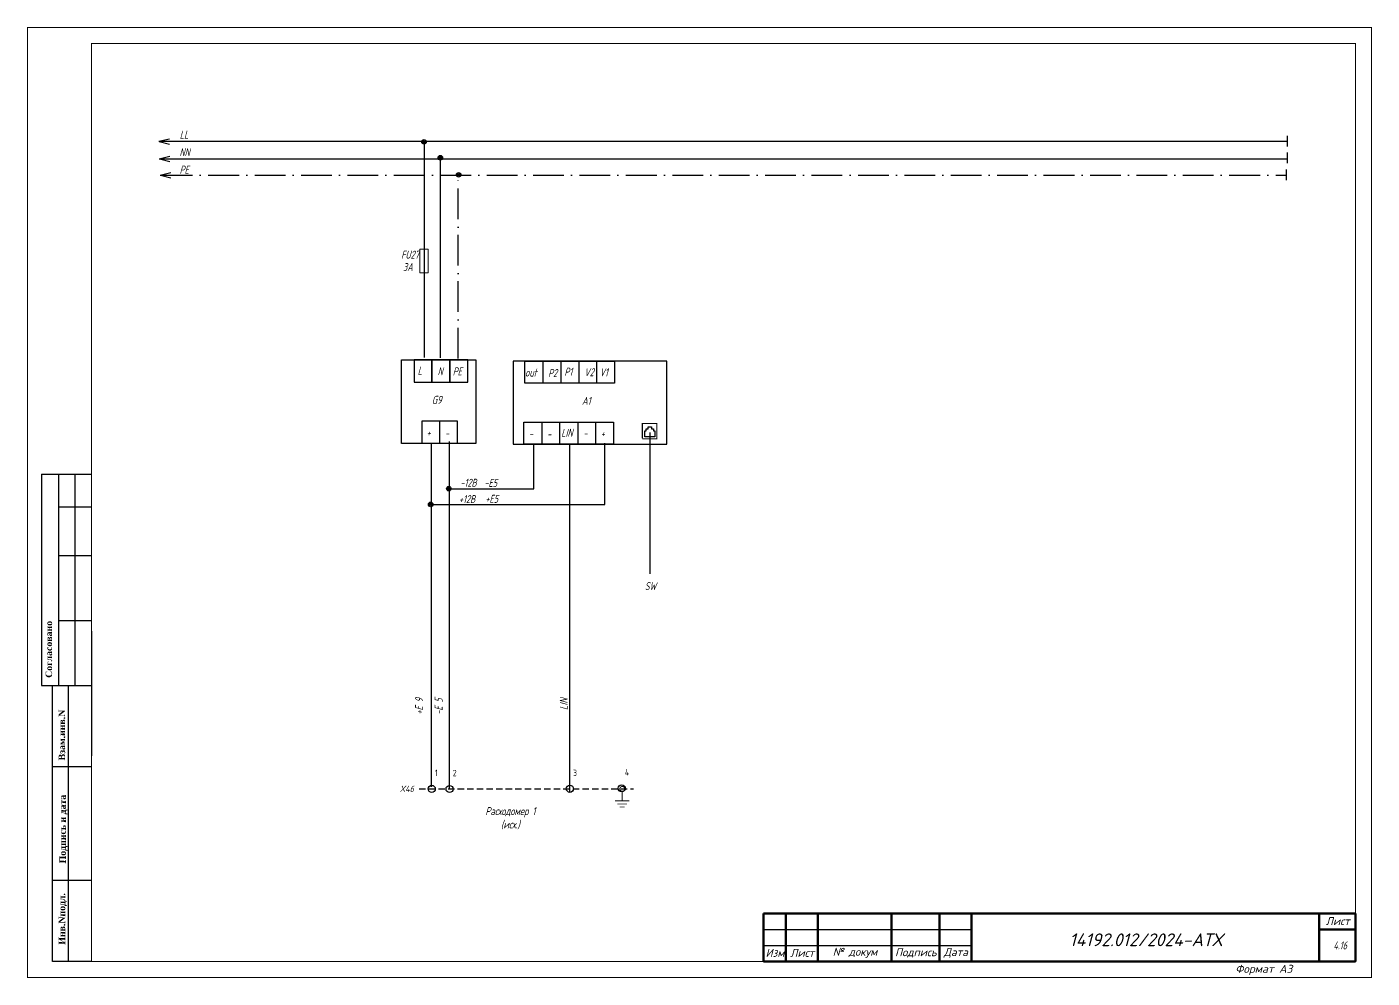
# Model space of a CAD drawing. Header units: millimetres. Extents: x 2725 to 10524, y 7125 to 11639.
# Drawn here: x 9652.8 to 10073.1, y 9979.6 to 10276.9 of the extents above; entities that cross this region are included whole.
import ezdxf
from ezdxf.enums import TextEntityAlignment as Align

# ---------------------------------------------------------------- set-up
doc = ezdxf.new("R2010")
doc.units = ezdxf.units.MM
doc.header["$LTSCALE"] = 4
for name, pattern in [('ACAD_ISO10W100', [18, 12, -3, 0, -3]), ('DASHED', [0.75, 0.5, -0.25]), ('SolidLine', [0])]:
    doc.linetypes.add(name, pattern=pattern)
for name, color, linetype in [('LOC', 8, 'Continuous'), ('RED_2.5mm^2', 1, 'Continuous'), ('SYMS', 7, 'Continuous'), ('Вспомогательная', 1, 'Continuous'), ('Текст', 2, 'Continuous')]:
    doc.layers.add(name, color=color, linetype=linetype)
for name, color, linetype, lineweight in [('SHTAMP', 7, 'SolidLine', 25), ('АК_ЩДУ-CВ_П4_ПОЛНАЯСХ', 141, 'Continuous', 40), ('Основеая', 5, 'Continuous', 60), ('СХЕМА', 7, 'Continuous', 25)]:
    doc.layers.add(name, color=color, linetype=linetype, lineweight=lineweight)
doc.styles.add('ISOCPEUR', font='isocpeui.ttf')
doc.styles.add('ISOCPEUR25.10.00', font='isocpeur.ttf', dxfattribs={"height": 2.5})
doc.styles.add('Simplex00.10.00', font='simplex.shx')
doc.styles.add('Simplex25.085.15', font='', dxfattribs={"width": 0.85, "oblique": 15, "height": 2.5})
doc.styles.add('STYLE1', font='timesbd.ttf')
doc.styles.add('WD', font='romans.shx')
doc.styles.add('ГОСТ', font='isocpeur.ttf', dxfattribs={"oblique": 15})
doc.styles.add('Стиль мой-1', font='', dxfattribs={"width": 0.85, "oblique": 15, "height": 2.5})
doc.styles.get('Simplex25.085.15').set_extended_font_data('GOST type A')
doc.styles.get('Стиль мой-1').set_extended_font_data('GOST type A')
doc.linetypes.add('Ethernet_LINE', pattern='A,7.5,-4,["Ethernet",Standard,S=2.5,R=0,X=-2.5,Y=-1.25],-18', length=29.5)

# ---------------------------------------------------------------- blocks, each defined once
blk = doc.blocks.new('Формат А3')
at = {"color": 0, "linetype": 'Continuous', "const_width": 0.3}
for points in [[(-420, 297), (0, 297), (0, 0), (-420, 0)], [(-400, 5), (-400, 292), (-5, 292), (-5, 5)]]:
    blk.add_lwpolyline(points, close=True, dxfattribs=at)
at = {"color": 0, "linetype": 'Continuous', "style": 'Simplex00.10.00', "oblique": 15}
blk.add_text('Формат А3', height=2.5, dxfattribs=at).set_placement((-33.67, 2.75), align=Align.MIDDLE_CENTER)
blk = doc.blocks.new('WDDOT')
for radius in [0.72, 0.449, 0.223]:
    blk.add_circle((0, 0), radius)
blk = doc.blocks.new('VT0W02')
blk.add_circle((0, 0), 0.0699)
at = {"style": 'WD'}
for tag, p, width in [('INST', (0.062, 0.42), 0.7), ('LOC', (0.062, 0.25), 0.7), ('DESC1', (0.053, -0.385), 0.8)]:
    blk.add_attdef(tag, p, '', height=0.125, dxfattribs=dict(at, width=width))
at = {"style": 'WD', "flags": 1}
for tag, p, height in [('X4TERM01', (-0.07, 0), 0.0125), ('X4TERMDESC01', (-0.055, -0.023), 0.025), ('X2TERMDESC01', (-0.006, 0.029), 0.025), ('STRIPSEQ', (0, 0), 0.00125), ('X2TERM01', (0, 0.07), 0.0125), ('X1TERMDESC01', (0.039, -0.003), 0.025), ('X1TERM01', (0.07, 0), 0.0125), ('LINKTERM', (0, -0.002), 0.00125), ('X8TERM01', (0, -0.07), 0.0125), ('X8TERMDESC01', (0, -0.054), 0.025)]:
    blk.add_attdef(tag, p, '', height=height, dxfattribs=at)
at = {"linetype": 'Continuous', "style": 'WD'}
for tag, p, height, width, flags in [('WIRENO', (0.062, 0.094), 0.125, 0.8, 8), ('TAGSTRIP', (0.053, -0.229), 0.125, 0.9, 8), ('DESC2', (0.053, -0.541), 0.125, 0.8, 8), ('CAT', (0.213, -0.406), 0.109, 0.8, 1), ('DESC3', (0.053, -0.698), 0.125, 0.8, 8)]:
    blk.add_attdef(tag, p, '', height=height, dxfattribs=dict(at, width=width, flags=flags))
at = {"linetype": 'Continuous', "style": 'WD', "width": 0.8, "flags": 1}
blk.add_attdef('MFG', text='', height=0.109, dxfattribs=at).set_placement((0.088, -0.406), align=Align.RIGHT)
at = {"style": 'WD', "width": 0.7, "flags": 1}
blk.add_attdef('ASSYCODE', (0.062, -0.281), '', height=0.01, dxfattribs=at)
blk = doc.blocks.new('PE - заземление')
at = {"color": 0, "linetype": 'Continuous', "lineweight": -2, "const_width": 0.3}
blk.add_lwpolyline([(-0.75, -0.75, -1), (0.75, -0.75, -1)], format="xyb", close=True, dxfattribs=at)
at = {"color": 0, "linetype": 'Continuous', "lineweight": -2}
for points, const_width in [([(0, -4.5), (0, -1.5)], 0.3), ([(-2.25, -4.5), (2.25, -4.5)], 0.25), ([(-1.5, -5.46), (1.5, -5.46)], 0.25), ([(-0.75, -6.42), (0.75, -6.42)], 0.25)]:
    blk.add_lwpolyline(points, dxfattribs=dict(at, const_width=const_width))
at = {"color": 0, "linetype": 'Continuous', "lineweight": 9, "style": 'ISOCPEUR25.10.00', "oblique": 10, "width": 0.85, "flags": 9}
blk.add_attdef('ТИП', (0, 0), '', height=2.5, dxfattribs=at)

msp = doc.modelspace()

# ---------------------------------------------------------------- linework, layer by layer
at = {"color": 7, "ltscale": 0.2}
for p, q in [((10046.51, 10242.9), (10046.51, 10239.56)), ((10046.55, 10237.65), (10046.55, 10234.32)), ((10046.21, 10232.33), (10046.21, 10228.99))]:
    msp.add_line(p, q, dxfattribs=at)
at = {"ltscale": 1.2}
for p, q in [((9813.96, 10172.49), (9813.96, 10165.63)), ((9819.53, 10172.45), (9819.53, 10165.59)), ((9825.17, 10172.45), (9825.17, 10165.59)), ((9830.75, 10172.45), (9830.75, 10165.59)), ((9813.63, 10153.41), (9813.63, 10146.55)), ((9819.21, 10153.38), (9819.21, 10146.52)), ((9824.85, 10153.38), (9824.85, 10146.52)), ((9830.43, 10153.38), (9830.43, 10146.52))]:
    msp.add_line(p, q, dxfattribs=at)
at = {"ltscale": 0.2}
for p, q in [((9845.87, 10148.78), (9845.87, 10150.67)), ((9845.87, 10150.67), (9846.26, 10150.67)), ((9846.26, 10150.67), (9846.26, 10151.27)), ((9846.26, 10151.27), (9846.86, 10151.27)), ((9846.86, 10151.27), (9846.86, 10151.87)), ((9846.86, 10151.87), (9847.94, 10151.87)), ((9846.89, 10151.87), (9847.93, 10151.87)), ((9847.93, 10151.87), (9847.93, 10151.29)), ((9847.93, 10151.29), (9848.53, 10151.29)), ((9848.53, 10151.29), (9848.53, 10150.66)), ((9848.53, 10150.66), (9848.93, 10150.66)), ((9848.93, 10150.66), (9848.93, 10148.78)), ((9848.93, 10148.78), (9845.87, 10148.78))]:
    msp.add_line(p, q, dxfattribs=at)
at = {"lineweight": 30}
for p, q in [((9657.33, 10137.08), (9672.8, 10137.08)), ((9657.33, 10137.08), (9657.33, 10071.08)), ((9662.65, 10137.08), (9662.65, 10071.08)), ((9667.72, 10137.08), (9667.72, 10071.08)), ((9662.65, 10126.93), (9672.8, 10126.93)), ((9662.65, 10111.7), (9672.8, 10111.7)), ((9662.65, 10091.39), (9672.8, 10091.39)), ((9657.33, 10071.08), (9672.8, 10071.08)), ((9660.72, 9984.77), (9660.72, 10071.08)), ((9665.8, 9984.77), (9665.8, 10071.08)), ((9672.9, 10045.69), (9660.72, 10045.69)), ((9672.9, 10010.15), (9660.72, 10010.15))]:
    msp.add_line(p, q, dxfattribs=at)
at = {"linetype": 'DASHED'}
msp.add_line((9775.34, 10038.78), (9842.33, 10038.78), dxfattribs=at)
at = {"ltscale": 1.2}
for points in [[(9804.73, 10146.5), (9852.7, 10146.5), (9852.7, 10172.42), (9804.73, 10172.42)], [(9808.33, 10172.43), (9836.38, 10172.43), (9836.38, 10165.6), (9808.33, 10165.6)], [(9808.01, 10153.36), (9836.06, 10153.36), (9836.06, 10146.52), (9808.01, 10146.52)]]:
    msp.add_lwpolyline(points, close=True, dxfattribs=at)
at = {"linetype": 'Continuous', "lineweight": -2}
msp.add_lwpolyline([(9672.9, 10088.09), (9672.9, 10049.09)], dxfattribs=at)
at = {"lineweight": 30}
msp.add_lwpolyline([(9672.9, 9984.77), (9660.72, 9984.77)], dxfattribs=at)
at = {"layer": 'RED_2.5mm^2', "linetype": 'Continuous', "ltscale": 0.2}
for p, q in [((9694.53, 10241.17), (10046.51, 10241.17)), ((9776.94, 10173.63), (9776.94, 10241.17)), ((9694.13, 10235.69), (10046.56, 10235.69)), ((9782.02, 10173.47), (9782.02, 10235.86)), ((9779.2, 10039.36), (9779.12, 10146.88)), ((9784.79, 10038.69), (9784.79, 10147.36)), ((9811.18, 10132.52), (9811.18, 10146.51)), ((9822.41, 10037.95), (9822.41, 10146.63)), ((9833.34, 10127.62), (9833.34, 10146.76)), ((9784.52, 10132.54), (9811.09, 10132.54)), ((9778.94, 10127.67), (9833.37, 10127.67))]:
    msp.add_line(p, q, dxfattribs=at)
at = {"layer": 'RED_2.5mm^2', "linetype": 'ACAD_ISO10W100', "ltscale": 0.2}
for p, q in [((9694.93, 10230.54), (10046.15, 10230.54)), ((9787.52, 10173.31), (9787.52, 10230.75))]:
    msp.add_line(p, q, dxfattribs=at)
at = {"layer": 'RED_2.5mm^2', "color": 5, "linetype": 'Ethernet_LINE', "ltscale": 0.2}
msp.add_line((9847.47, 10105.96), (9847.47, 10150.12), dxfattribs=at)
at = {"layer": 'SYMS', "linetype": 'Continuous', "ltscale": 0.2}
for p, q in [((9694.01, 10241.15), (9697.29, 10241.96)), ((9694.05, 10241.11), (9697.32, 10240.31)), ((9694.13, 10235.69), (9697.4, 10236.5)), ((9694.17, 10235.66), (9697.44, 10234.86)), ((9694.42, 10230.59), (9697.69, 10231.4)), ((9694.46, 10230.55), (9697.72, 10229.76))]:
    msp.add_line(p, q, dxfattribs=at)
at = {"layer": 'SYMS', "linetype": 'Continuous', "lineweight": 30, "ltscale": 0.2}
msp.add_lwpolyline([(9769.8, 10172.89), (9793.02, 10172.89), (9793.02, 10146.75), (9769.8, 10146.75)], close=True, dxfattribs=at)
at = {"layer": 'SYMS', "linetype": 'Continuous', "ltscale": 0.2}
for points in [[(9773.73, 10165.89), (9779.32, 10165.89), (9779.32, 10172.81), (9773.73, 10172.81)], [(9779.31, 10165.9), (9784.9, 10165.9), (9784.9, 10172.82), (9779.31, 10172.82)], [(9784.89, 10165.9), (9790.48, 10165.9), (9790.48, 10172.82), (9784.89, 10172.82)], [(9776.12, 10146.82), (9781.72, 10146.82), (9781.72, 10153.73), (9776.12, 10153.73)], [(9781.7, 10146.82), (9787.29, 10146.82), (9787.29, 10153.73), (9781.7, 10153.73)]]:
    msp.add_lwpolyline(points, close=True, dxfattribs=at)
at = {"layer": 'АК_ЩДУ-CВ_П4_ПОЛНАЯСХ', "color": 7, "const_width": 0.4}
for points in [[(9849.69, 10152.95), (9844.93, 10152.95)], [(9845.05, 10153.07), (9845.05, 10153.07), (9845.05, 10148.28)], [(9849.58, 10152.95), (9849.58, 10152.95), (9849.58, 10148.16)], [(9849.58, 10152.95), (9849.58, 10152.95), (9849.58, 10148.16)], [(9849.78, 10148.16), (9845, 10148.16)]]:
    msp.add_lwpolyline(points, dxfattribs=at)
at = {"layer": 'Вспомогательная', "color": 7}
for p, q in [((9882.9, 9994.77), (9947.9, 9994.77)), ((9882.9, 9989.77), (9947.9, 9989.77)), ((9882.9, 9984.77), (9947.9, 9984.77))]:
    msp.add_line(p, q, dxfattribs=at)
at = {"layer": 'Основеая', "color": 7}
for p, q in [((9882.9, 9999.77), (9882.9, 9984.77)), ((10067.9, 9999.77), (9882.9, 9999.77)), ((9889.9, 9999.77), (9889.9, 9984.77)), ((9899.9, 9999.77), (9899.9, 9984.77)), ((9922.9, 9999.77), (9922.9, 9984.77)), ((9937.9, 9999.77), (9937.9, 9984.77)), ((9947.9, 9999.77), (9947.9, 9984.77)), ((10056.47, 9999.77), (10056.47, 9984.77)), ((10067.9, 9999.77), (10067.9, 9984.77)), ((10056.47, 9994.77), (10067.9, 9994.77)), ((10067.9, 9984.77), (9882.9, 9984.77))]:
    msp.add_line(p, q, dxfattribs=at)
at = {"layer": 'СХЕМА', "color": 7, "linetype": 'Continuous', "lineweight": 20, "ltscale": 30}
msp.add_lwpolyline([(9775.54, 10207.43), (9778.12, 10207.43), (9778.12, 10200.1), (9775.54, 10200.1)], close=True, dxfattribs=at)

# ---------------------------------------------------------------- block references
for name, p in [('Формат А3', (10072.9, 9979.77)), ('PE - заземление', (9838.76, 10039.52))]:
    msp.add_blockref(name, p)
at = {"layer": 'SYMS', "linetype": 'Continuous', "ltscale": 0.2}
for p in [(9776.83, 10240.98), (9781.92, 10236.03), (9787.65, 10230.68), (9784.58, 10132.59), (9778.9, 10127.67)]:
    msp.add_blockref('WDDOT', p, dxfattribs=at)
ref = msp.add_blockref('VT0W02', (9779.24, 10038.74), dxfattribs=dict(at, xscale=16, yscale=16, zscale=16))
ref.add_attrib('LOC', '1', (9780.24, 10042.74), dxfattribs={"layer": 'LOC', "height": 2, "style": 'WD', "width": 0.7})
ref = msp.add_blockref('VT0W02', (9784.82, 10038.72), dxfattribs=dict(at, xscale=16, yscale=16, zscale=16))
ref.add_attrib('LOC', '2', (9785.82, 10042.72), dxfattribs={"layer": 'LOC', "height": 2, "style": 'WD', "width": 0.7})
ref = msp.add_blockref('VT0W02', (9822.4, 10038.79), dxfattribs=dict(at, xscale=16, yscale=16, zscale=16))
ref.add_attrib('LOC', '3', (9823.4, 10042.79), dxfattribs={"layer": 'LOC', "height": 2, "style": 'WD', "width": 0.7})
ref = msp.add_blockref('VT0W02', (9838.6, 10038.93), dxfattribs=dict(at, xscale=16, yscale=16, zscale=16))
ref.add_attrib('LOC', '4', (9839.6, 10042.93), dxfattribs={"layer": 'LOC', "height": 2, "style": 'WD', "width": 0.7})

# ---------------------------------------------------------------- texts
at = {"style": 'Simplex25.085.15', "oblique": 15}
for s, height, width, p in [('LL', 2.5, 0.85, (9700.5, 10241.99)), ('NN', 2.5, 0.85, (9700.42, 10236.51)), ('PE', 2.5, 0.85, (9700.47, 10231.04)), ('FU27', 2.5, 0.85, (9769.68, 10204.47)), ('3А', 2.5, 0.85, (9770.26, 10200.59)), ('L', 2.5, 0.85, (9774.84, 10168.21)), ('N', 2.5, 0.85, (9781.08, 10168.05)), ('PE', 2.5, 0.85, (9785.8, 10168.01)), ('out', 2.5, 0.85, (9808.38, 10167.63)), ('P2', 2.5, 0.85, (9815.61, 10167.48)), ('P1', 2.5, 0.85, (9820.68, 10167.89)), ('V2', 2.5, 0.85, (9826.92, 10167.74)), ('V1', 2.5, 0.85, (9831.64, 10167.7)), ('+', 2.5, 0.85, (9777.6, 10148.86)), ('LIN', 2.5, 0.85, (9819.7, 10148.81)), ('- ', 2.5, 0.85, (9783.36, 10148.71)), ('-', 2.5, 0.85, (9809.59, 10148.56)), ('- ', 2.5, 0.85, (9815.29, 10148.41)), ('-', 2.5, 0.85, (9826.6, 10148.66)), ('+', 2.5, 0.85, (9832.02, 10148.62)), ('SW', 2.5, 0.85, (9845.81, 10100.88)), ('X46', 1.961, 1.083459, (9769.25, 10037.8))]:
    msp.add_text(s, height=height, dxfattribs=dict(at, width=width)).set_placement(p)
at = {"color": 0, "lineweight": 25, "ltscale": 0.5, "style": 'STYLE1', "oblique": 1}
for s, height, p in [('Согласовано', 2.0309, (9660.62, 10073.45)), ('Взам.инв.N', 2.031, (9664.69, 10047.64)), ('Подпись и дата', 2.0309, (9664.92, 10015.47)), ('Инв.Nподл.', 2.031, (9664.72, 9990.05))]:
    msp.add_text(s, height=height, rotation=90, dxfattribs=at).set_placement(p)
at = {"color": 7, "lineweight": 25, "insert": (10060.95, 9991.08), "char_height": 2.5, "attachment_point": 1, "style": 'Стиль мой-1'}
msp.add_mtext_dynamic_manual_height_columns('4.16', width=5.3031, gutter_width=12.5, heights=[2.85], dxfattribs=at)
at = {"layer": 'SHTAMP', "color": 0, "style": 'ISOCPEUR'}
msp.add_text('14192.012/2024-АТХ', height=4, dxfattribs=at).set_placement((10002.32, 9989.59), align=Align.CENTER)
at = {"layer": 'SYMS', "linetype": 'Continuous', "char_height": 2.5}
for s, insert, width, attachment_point in [('{\\Fsimplex|c0;\\Q15;\\W0.75;\\C0;G\\Fsimplex|c204;9}', (9779.25, 10161.6), 6.1244, 1), ('{\\Fsimplex|c0;\\Q15;\\W0.75;\\C0;A1}', (9826.17, 10161.3), 6.1244, 1), ('{\\fGOST type A|b0|i0|c204|p34;\\Q15;\\W0.85;\\C7;-12В}', (9788.16, 10135.68), 8.7482, 1), ('{\\fGOST type A|b0|i0|c0|p34;\\Q15;\\W0.85;\\C7;-E5}', (9795.68, 10135.63), 8.7482, 1), ('{\\fGOST type A|b0|i0|c0|p34;\\Q15;\\W0.85;\\C7;+\\fGOST type A|b0|i0|c204|p34;12В}', (9787.72, 10130.57), 8.7482, 1), ('{\\fGOST type A|b0|i0|c0|p34;\\Q15;\\W0.85;\\C7;+E5}', (9795.99, 10130.66), 8.7482, 1), ('{\\Fsimplex|c204;\\Q15;\\W0.75;\\C0;Расходомер 1\\Fsimplex|c0;\\P(\\Fsimplex|c204;исх.)}', (9803.81, 10033.06), 30.7438, 2)]:
    msp.add_mtext(s, dxfattribs=dict(at, insert=insert, width=width, attachment_point=attachment_point))
at = {"layer": 'SYMS', "linetype": 'Continuous', "char_height": 2.5, "attachment_point": 1, "rotation": 90}
for s, insert, width in [('{\\fGOST type A|b0|i0|c0|p34;\\Q15;\\W0.85;\\C7;+E \\fGOST type A|b0|i0|c204|p34;9}', (9774.06, 10061.97), 18.7185), ('{\\fGOST type A|b0|i0|c0|p34;\\Q15;\\W0.85;\\C7;-E \\fGOST type A|b0|i0|c204|p34;5}', (9780.14, 10061.94), 18.7185), ('{\\Fsimplex|c0;\\Q15;\\W0.75;\\C0;LIN}', (9819.26, 10063.38), 9.5254)]:
    msp.add_mtext(s, dxfattribs=dict(at, insert=insert, width=width))
at = {"layer": 'Текст', "color": 7, "char_height": 2.5, "style": 'ГОСТ'}
for s, insert, width, attachment_point in [('{\\fISOCPEUR|b0|i0|c204|p34;Лист}', (10066.08, 9997.43), 11.4585, 6), ('{\\fISOCPEUR|b0|i0|c204|p34;Изм}', (9886.5, 9987.5), 7, 5), ('{\\fISOCPEUR|b0|i0|c204|p34;Лист}', (9895, 9987.5), 10, 5), ('{\\fISOCPEUR|b0|i0|c204|p34;№ докум}', (9911.5, 9987.5), 23, 5), ('{\\fISOCPEUR|b0|i0|c204|p34;Подпись}', (9930.5, 9987.5), 15, 5), ('{\\fISOCPEUR|b0|i0|c204|p34;Дата}', (9943, 9987.5), 10, 5)]:
    msp.add_mtext(s, dxfattribs=dict(at, insert=insert, width=width, attachment_point=attachment_point))

doc.saveas('drawing.dxf')
